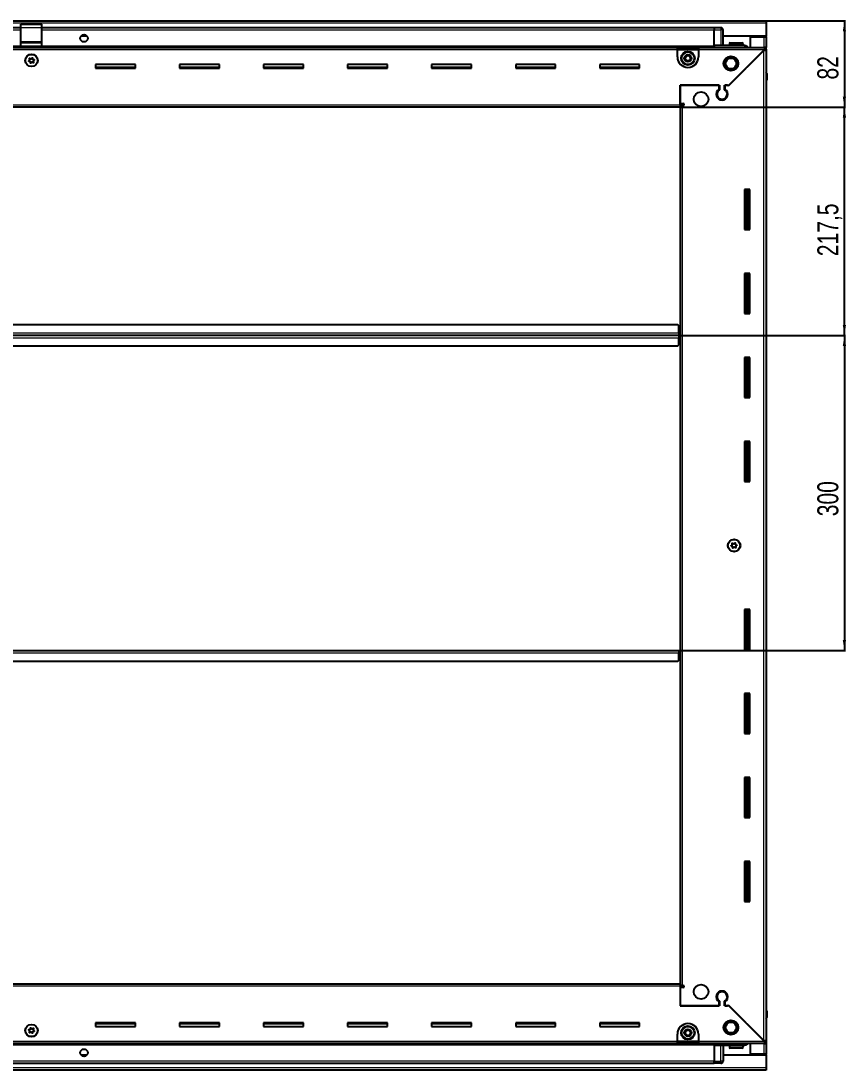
# Model space of a CAD drawing. Header units: millimetres. Extents: x 1219 to 6020, y -1044 to 1906.
# Drawn here: x 5234 to 6020, y 677 to 1676 of the extents above; entities that cross this region are included whole.
import ezdxf

# ---------------------------------------------------------------- set-up
doc = ezdxf.new("R2010")
doc.units = ezdxf.units.MM
doc.layers.add('FORMAT', color=7, linetype='Continuous')
doc.styles.add('SLDTEXTSTYLE0', font='TXT', dxfattribs={"width": 0.75})
doc.dimstyles.new('SLDDIMSTYLE0', dxfattribs={"dimtxt": 20, "dimasz": 10, "dimexe": 0, "dimexo": 0.0625, "dimgap": 5, "dimtad": 2, "dimdec": 1, "dimrnd": 1e-09, "dimzin": 12, "dimdsep": 46, "dimtxsty": 'SLDTEXTSTYLE0', "dimsah": 1, "dimcen": 0.09, "dimadec": 0, "dimazin": 3, "dimtfac": 1, "dimtofl": 0, "dimtmove": 0, "dimatfit": 3, "dimfxl": 0, "dimfrac": 2, "dimtolj": 1, "dimtzin": 12, "dimarcsym": 0})

# ---------------------------------------------------------------- blocks, each defined once
blk = doc.blocks.new('_D_7')
at = {"layer": 'FORMAT'}
for p, q in [((5943.51, 1675.82), (6019, 1675.82)), ((6018, 1675.82), (6018, 1593.82)), ((5861.51, 1593.82), (6019, 1593.82))]:
    blk.add_line(p, q, dxfattribs=at)
for points in [[(6018, 1675.82), (6016.46, 1665.82), (6019.53, 1665.82)], [(6018, 1593.82), (6019.53, 1603.82), (6016.46, 1603.82)]]:
    blk.add_solid(points, dxfattribs=at)
at = {"layer": 'FORMAT', "insert": (5992.21, 1620.05), "char_height": 20, "attachment_point": 1, "rotation": 90, "style": 'SLDTEXTSTYLE0'}
blk.add_mtext('82', dxfattribs=at)
blk = doc.blocks.new('_D_8')
at = {"layer": 'FORMAT'}
for p, q in [((5861.51, 1593.82), (6019, 1593.82)), ((6018, 1376.32), (6018, 1593.82)), ((5860.51, 1376.32), (6019, 1376.32))]:
    blk.add_line(p, q, dxfattribs=at)
for points in [[(6018, 1593.82), (6016.46, 1583.82), (6019.53, 1583.82)], [(6018, 1376.32), (6019.53, 1386.32), (6016.46, 1386.32)]]:
    blk.add_solid(points, dxfattribs=at)
at = {"layer": 'FORMAT', "insert": (5992.21, 1451.82), "char_height": 20, "attachment_point": 1, "rotation": 90, "style": 'SLDTEXTSTYLE0'}
blk.add_mtext('217,5', dxfattribs=at)
blk = doc.blocks.new('_D_9')
at = {"layer": 'FORMAT'}
for p, q in [((5860.51, 1376.32), (6019, 1376.32)), ((6018, 1376.32), (6018, 1076.32)), ((5860.51, 1076.32), (6019, 1076.32))]:
    blk.add_line(p, q, dxfattribs=at)
for points in [[(6018, 1376.32), (6016.46, 1366.32), (6019.53, 1366.32)], [(6018, 1076.32), (6019.53, 1086.32), (6016.46, 1086.32)]]:
    blk.add_solid(points, dxfattribs=at)
at = {"layer": 'FORMAT', "insert": (5992.21, 1204.16), "char_height": 20, "attachment_point": 1, "rotation": 90, "style": 'SLDTEXTSTYLE0'}
blk.add_mtext('300', dxfattribs=at)

msp = doc.modelspace()

# ---------------------------------------------------------------- linework, layer by layer
at = {"color": 7, "linetype": 'Continuous', "lineweight": 25}
for p, q in [((4544.5, 1675.82), (5943.5, 1675.82)), ((5234, 1669.17), (4594, 1669.17)), ((5234, 1672.82), (5254, 1672.82)), ((5234, 1669.56), (5234, 1672.82)), ((5234, 1656.41), (5234, 1669.56)), ((5254, 1669.56), (5254, 1672.82)), ((5254, 1656.41), (5254, 1669.56)), ((5894, 1669.17), (5254, 1669.17)), ((5894, 1669.32), (5894, 1669.32)), ((5900.5, 1669.32), (5894, 1669.32)), ((5900.5, 1669.32), (5894, 1669.32)), ((5894, 1669.32), (5894, 1667.32)), ((5943.5, 1675.82), (5943.5, 1673.72)), ((5943.5, 1673.72), (5943.5, 1661.32)), ((5296.87, 1661.32), (5291.12, 1661.32)), ((5894, 1652.32), (5894, 1667.32)), ((5902.5, 1667.32), (5902.5, 1667.32)), ((5902.5, 1652.32), (5902.5, 1667.32)), ((5943.5, 1661.32), (5902.5, 1661.32)), ((5928.5, 1660.82), (5941.4, 1660.82)), ((5928.5, 1650.57), (5928.5, 1660.82)), ((5941.4, 1660.82), (5943.5, 1660.82)), ((5942, 1660.82), (5942, 1661.32)), ((5943.5, 1660.82), (5943.5, 1661.32)), ((5943.5, 1660.82), (5943.5, 1650.57)), ((4594, 1651.17), (5894, 1651.17)), ((4629, 1650.57), (5859, 1650.57)), ((5234, 1655.32), (5234, 1656.41)), ((5234, 1655.32), (5254, 1655.32)), ((5234, 1651.82), (5234, 1655.32)), ((5234, 1651.82), (5254, 1651.82)), ((5238, 1651.82), (5238, 1651.17)), ((5240.5, 1651.17), (5240.5, 1651.82)), ((5247.5, 1651.17), (5247.5, 1651.82)), ((5250, 1651.17), (5250, 1651.82)), ((5254, 1655.32), (5254, 1656.41)), ((5254, 1651.82), (5254, 1655.32)), ((5859, 1648.47), (5859, 1650.57)), ((5859, 1650.57), (5879, 1650.57)), ((5859, 1649.07), (5879, 1649.07)), ((5859, 1641.57), (5859, 1648.47)), ((5879, 1650.57), (5942.5, 1650.57)), ((5879, 1650.57), (5879, 1648.47)), ((5879, 1648.47), (5879, 1641.57)), ((5894, 1652.32), (5894, 1651.82)), ((5923, 1652.32), (5894, 1652.32)), ((5894, 1652.29), (5894.07, 1650.57)), ((5908, 1614.57), (5941.9, 1648.47)), ((5908.5, 1654.22), (5908.5, 1652.32)), ((5909.3, 1655.02), (5920.7, 1655.02)), ((5921.5, 1652.32), (5921.5, 1654.22)), ((5942, 1648.57), (5943.5, 1648.57)), ((5942.5, 1649.07), (5942.5, 1650.57)), ((5942.5, 1650.57), (5943.5, 1650.57)), ((5942.5, 1649.07), (5943.5, 1649.07)), ((5943.5, 1649.07), (5943.5, 1650.57)), ((5943.5, 1649.07), (5943.5, 1648.57)), ((5943.5, 1648.57), (5943.5, 704.07)), ((5941.4, 1647.97), (5907.3, 1613.87)), ((5343, 1634.32), (5305, 1634.32)), ((5305, 1634.32), (5305, 1630.82)), ((5343, 1631.57), (5305, 1631.57)), ((5305, 1630.82), (5343, 1630.82)), ((5343, 1630.82), (5343, 1634.32)), ((5423, 1634.32), (5385, 1634.32)), ((5385, 1634.32), (5385, 1630.82)), ((5423, 1631.57), (5385, 1631.57)), ((5385, 1630.82), (5423, 1630.82)), ((5423, 1630.82), (5423, 1634.32)), ((5503, 1634.32), (5465, 1634.32)), ((5465, 1634.32), (5465, 1630.82)), ((5503, 1631.57), (5465, 1631.57)), ((5465, 1630.82), (5503, 1630.82)), ((5503, 1630.82), (5503, 1634.32)), ((5583, 1634.32), (5545, 1634.32)), ((5545, 1634.32), (5545, 1630.82)), ((5583, 1631.57), (5545, 1631.57)), ((5545, 1630.82), (5583, 1630.82)), ((5583, 1630.82), (5583, 1634.32)), ((5663, 1634.32), (5625, 1634.32)), ((5625, 1634.32), (5625, 1630.82)), ((5663, 1631.57), (5625, 1631.57)), ((5625, 1630.82), (5663, 1630.82)), ((5663, 1630.82), (5663, 1634.32)), ((5743, 1634.32), (5705, 1634.32)), ((5705, 1634.32), (5705, 1630.82)), ((5743, 1631.57), (5705, 1631.57)), ((5705, 1630.82), (5743, 1630.82)), ((5743, 1630.82), (5743, 1634.32)), ((5823, 1634.32), (5785, 1634.32)), ((5785, 1634.32), (5785, 1630.82)), ((5823, 1631.57), (5785, 1631.57)), ((5785, 1630.82), (5823, 1630.82)), ((5823, 1630.82), (5823, 1634.32)), ((5943.5, 1627.15), (5943.5, 1627.15)), ((5943.5, 1619.32), (5944, 1619.32)), ((5943.85, 733.32), (5943.85, 1619.32)), ((5944, 1625.82), (5944, 1619.32)), ((5944, 1619.32), (5944, 1625.82)), ((5944, 1619.32), (5944, 1619.32)), ((5944, 1619.32), (5944, 1619.32)), ((5861.5, 1614.57), (5899.2, 1614.57)), ((5861.5, 1595.92), (5861.5, 1614.57)), ((5861.5, 1614.57), (5861.5, 1597.32)), ((5898.5, 1614.57), (5861.5, 1614.57)), ((5898.5, 1614.57), (5898.5, 1610.68)), ((5899.2, 1614.57), (5899.2, 1610.29)), ((5903.8, 1614.57), (5908, 1614.57)), ((5903.8, 1610.29), (5903.8, 1614.57)), ((5906.6, 1614.57), (5904.5, 1614.57)), ((5904.5, 1610.68), (5904.5, 1614.57)), ((5907.3, 1613.87), (5906.6, 1614.57)), ((5903.5, 1601.71), (5903.5, 1600.95)), ((5861.5, 1593.82), (4626.5, 1593.82)), ((5861.5, 1597.32), (5864.35, 1597.32)), ((5863.5, 1596.32), (5861.5, 1596.32)), ((5861.5, 1595.92), (5861.5, 1593.82)), ((5861.5, 1595.32), (5863.6, 1595.32)), ((5861.5, 1593.82), (5861.5, 758.82)), ((5863.5, 1595.32), (5863.5, 1596.32)), ((5864.35, 1595.32), (5863.6, 1595.32)), ((5923, 1515.32), (5923, 1477.32)), ((5928, 1515.32), (5923, 1515.32)), ((5924.02, 1515.32), (5924.02, 1477.32)), ((5924.05, 1515.32), (5924.05, 1477.32)), ((5925.85, 1515.32), (5925.85, 1477.32)), ((5928, 1477.32), (5928, 1515.32)), ((5923, 1477.32), (5928, 1477.32)), ((5923, 1435.32), (5923, 1397.32)), ((5928, 1435.32), (5923, 1435.32)), ((5924.02, 1435.32), (5924.02, 1397.32)), ((5924.05, 1435.32), (5924.05, 1397.32)), ((5925.85, 1435.32), (5925.85, 1397.32)), ((5928, 1397.32), (5928, 1435.32)), ((5923, 1397.32), (5928, 1397.32)), ((5859.5, 1386.32), (4628.5, 1386.32)), ((5860.5, 1385.32), (5859.5, 1386.32)), ((5860.5, 1378.42), (5860.5, 1385.32)), ((5860.75, 1379.17), (5860.5, 1379.17)), ((5860.75, 1376.32), (5860.75, 1379.17)), ((5860.5, 1376.32), (4627.5, 1376.32)), ((5860.5, 1378.42), (5860.5, 1376.32)), ((5860.5, 1376.32), (5860.5, 1374.22)), ((5860.5, 1367.32), (5860.5, 1374.22)), ((5860.5, 1373.47), (5860.75, 1373.47)), ((5860.75, 1373.47), (5860.75, 1376.32)), ((5861.5, 1376.32), (5860.75, 1376.32)), ((4628.5, 1366.32), (5859.5, 1366.32)), ((5859.5, 1366.32), (5860.5, 1367.32)), ((5923, 1355.32), (5923, 1317.32)), ((5928, 1355.32), (5923, 1355.32)), ((5924.02, 1355.32), (5924.02, 1317.32)), ((5924.05, 1355.32), (5924.05, 1317.32)), ((5925.85, 1355.32), (5925.85, 1317.32)), ((5928, 1317.32), (5928, 1355.32)), ((5923, 1317.32), (5928, 1317.32)), ((5923, 1275.32), (5923, 1237.32)), ((5928, 1275.32), (5923, 1275.32)), ((5924.02, 1275.32), (5924.02, 1237.32)), ((5924.05, 1275.32), (5924.05, 1237.32)), ((5925.85, 1275.32), (5925.85, 1237.32)), ((5928, 1237.32), (5928, 1275.32)), ((5923, 1237.32), (5928, 1237.32)), ((5923, 1115.32), (5923, 1077.32)), ((5928, 1115.32), (5923, 1115.32)), ((5924.02, 1115.32), (5924.02, 1077.32)), ((5924.05, 1115.32), (5924.05, 1077.32)), ((5925.85, 1115.32), (5925.85, 1077.32)), ((5928, 1077.32), (5928, 1115.32)), ((4627.5, 1076.32), (5860.5, 1076.32)), ((5860.5, 1076.32), (5860.5, 1074.22)), ((5860.5, 1067.32), (5860.5, 1074.22)), ((5860.5, 1073.47), (5860.75, 1073.47)), ((5860.75, 1073.47), (5860.75, 1076.32)), ((5860.75, 1076.32), (5861.5, 1076.32)), ((5923, 1077.32), (5928, 1077.32)), ((4628.5, 1066.32), (5859.5, 1066.32)), ((5859.5, 1066.32), (5860.5, 1067.32)), ((5923, 1035.32), (5923, 997.32)), ((5928, 1035.32), (5923, 1035.32)), ((5924.02, 1035.32), (5924.02, 997.32)), ((5924.05, 1035.32), (5924.05, 997.32)), ((5925.85, 1035.32), (5925.85, 997.32)), ((5928, 997.32), (5928, 1035.32)), ((5923, 997.32), (5928, 997.32)), ((5923, 955.32), (5923, 917.32)), ((5928, 955.32), (5923, 955.32)), ((5924.02, 955.32), (5924.02, 917.32)), ((5924.05, 955.32), (5924.05, 917.32)), ((5925.85, 955.32), (5925.85, 917.32)), ((5928, 917.32), (5928, 955.32)), ((5923, 917.32), (5928, 917.32)), ((5923, 875.32), (5923, 837.32)), ((5928, 875.32), (5923, 875.32)), ((5924.02, 875.32), (5924.02, 837.32)), ((5924.05, 875.32), (5924.05, 837.32)), ((5925.85, 875.32), (5925.85, 837.32)), ((5928, 837.32), (5928, 875.32)), ((5923, 837.32), (5928, 837.32)), ((4626.5, 758.82), (5861.5, 758.82)), ((5861.5, 758.82), (5861.5, 756.72)), ((5863.6, 757.32), (5861.5, 757.32)), ((5861.5, 756.72), (5861.5, 738.07)), ((5861.5, 756.32), (5863.5, 756.32)), ((5861.5, 755.32), (5861.5, 738.07)), ((5864.35, 755.32), (5861.5, 755.32)), ((5863.5, 756.32), (5863.5, 757.32)), ((5863.6, 757.32), (5864.35, 757.32)), ((5903.5, 751.7), (5903.5, 750.94)), ((5898.5, 741.96), (5898.5, 738.07)), ((5899.2, 742.36), (5899.2, 738.07)), ((5903.8, 738.07), (5903.8, 742.36)), ((5904.5, 738.07), (5904.5, 741.96)), ((5899.2, 738.07), (5861.5, 738.07)), ((5861.5, 738.07), (5898.5, 738.07)), ((5908, 738.07), (5903.8, 738.07)), ((5904.5, 738.07), (5906.6, 738.07)), ((5906.6, 738.07), (5907.3, 738.77)), ((5907.3, 738.77), (5941.4, 704.67)), ((5941.9, 704.17), (5908, 738.07)), ((5943.5, 733.32), (5944, 733.32)), ((5944, 733.32), (5944, 733.32)), ((5944, 726.82), (5944, 733.32)), ((5944, 733.32), (5944, 726.82)), ((5343, 721.82), (5305, 721.82)), ((5305, 721.82), (5305, 718.32)), ((5305, 721.07), (5343, 721.07)), ((5343, 718.32), (5343, 721.82)), ((5423, 721.82), (5385, 721.82)), ((5385, 721.82), (5385, 718.32)), ((5385, 721.07), (5423, 721.07)), ((5423, 718.32), (5423, 721.82)), ((5503, 721.82), (5465, 721.82)), ((5465, 721.82), (5465, 718.32)), ((5465, 721.07), (5503, 721.07)), ((5503, 718.32), (5503, 721.82)), ((5583, 721.82), (5545, 721.82)), ((5545, 721.82), (5545, 718.32)), ((5545, 721.07), (5583, 721.07)), ((5583, 718.32), (5583, 721.82)), ((5663, 721.82), (5625, 721.82)), ((5625, 721.82), (5625, 718.32)), ((5625, 721.07), (5663, 721.07)), ((5663, 718.32), (5663, 721.82)), ((5743, 721.82), (5705, 721.82)), ((5705, 721.82), (5705, 718.32)), ((5705, 721.07), (5743, 721.07)), ((5743, 718.32), (5743, 721.82)), ((5823, 721.82), (5785, 721.82)), ((5785, 721.82), (5785, 718.32)), ((5785, 721.07), (5823, 721.07)), ((5823, 718.32), (5823, 721.82)), ((5305, 718.32), (5343, 718.32)), ((5385, 718.32), (5423, 718.32)), ((5465, 718.32), (5503, 718.32)), ((5545, 718.32), (5583, 718.32)), ((5625, 718.32), (5663, 718.32)), ((5705, 718.32), (5743, 718.32)), ((5785, 718.32), (5823, 718.32)), ((5859, 704.17), (5859, 711.07)), ((5879, 711.07), (5879, 704.17)), ((5894, 701.47), (4594, 701.47)), ((5859, 702.07), (4629, 702.07)), ((5859, 702.07), (5859, 704.17)), ((5879, 703.57), (5859, 703.57)), ((5879, 702.07), (5859, 702.07)), ((5879, 704.17), (5879, 702.07)), ((5942.5, 702.07), (5879, 702.07)), ((5894.07, 702.07), (5894, 700.36)), ((5894, 700.32), (5894, 700.82)), ((5923, 700.32), (5894, 700.32)), ((5894, 700.32), (5894, 685.32)), ((5902.5, 700.32), (5902.5, 685.32)), ((5908.5, 700.32), (5908.5, 698.42)), ((5921.5, 698.42), (5921.5, 700.32)), ((5928.5, 691.82), (5928.5, 702.07)), ((5942, 704.07), (5943.5, 704.07)), ((5942.5, 703.57), (5942.5, 702.07)), ((5943.5, 703.57), (5942.5, 703.57)), ((5943.5, 702.07), (5942.5, 702.07)), ((5943.5, 704.07), (5943.5, 703.57)), ((5943.5, 703.57), (5943.5, 702.07)), ((5943.5, 702.07), (5943.5, 691.82)), ((5291.12, 691.32), (5296.87, 691.32)), ((5902.5, 691.32), (5943.5, 691.32)), ((5916.29, 697.62), (5909.3, 697.62)), ((5920.7, 697.62), (5916.29, 697.62)), ((5941.4, 691.82), (5928.5, 691.82)), ((5943.5, 691.82), (5941.4, 691.82)), ((5942, 691.32), (5942, 691.82)), ((5943.5, 691.32), (5943.5, 691.82)), ((5943.5, 691.32), (5943.5, 678.92)), ((4594, 683.47), (5894, 683.47)), ((5894, 683.32), (5894, 685.32)), ((5900.5, 683.32), (5894, 683.32)), ((5894, 683.32), (5894, 683.32)), ((5894, 683.32), (5894, 683.32)), ((5900.5, 683.32), (5894, 683.32)), ((5901.82, 683.82), (5901.82, 683.82)), ((5943.5, 676.82), (4544.5, 676.82)), ((5943.5, 678.92), (5943.5, 676.82))]:
    msp.add_line(p, q, dxfattribs=at)
at = {"color": 8, "linetype": 'Continuous', "lineweight": 18}
for p, q in [((5943.5, 1673.72), (4544.5, 1673.72)), ((5234, 1669.56), (5254, 1669.56)), ((5900.5, 1669.32), (5900.5, 1667.32)), ((5234, 1667.17), (4594, 1667.17)), ((5894, 1667.17), (5254, 1667.17)), ((5894, 1667.32), (5900.5, 1667.32)), ((5902.5, 1667.32), (5900.5, 1667.32)), ((5900.5, 1667.32), (5900.5, 1652.32)), ((5941.4, 1661.32), (5941.4, 1660.82)), ((5941.4, 1660.82), (5941.4, 1650.57)), ((5234, 1651.82), (4594, 1651.82)), ((5894, 1650.59), (4594, 1650.59)), ((5859, 1648.47), (4629, 1648.47)), ((5234, 1656.41), (5254, 1656.41)), ((5240, 1651.17), (5240, 1651.82)), ((5248, 1651.17), (5248, 1651.82)), ((5894, 1651.82), (5254, 1651.82)), ((5859, 1648.47), (5879, 1648.47)), ((5941.9, 1648.47), (5879, 1648.47)), ((5908.5, 1654.22), (5921.5, 1654.22)), ((5941.4, 704.67), (5941.4, 1647.97)), ((5943.5, 1625.82), (5944, 1625.82)), ((4626.5, 1595.92), (5861.5, 1595.92)), ((5863.6, 1595.32), (5863.6, 757.32)), ((5925.26, 1477.32), (5925.26, 1515.32)), ((5926.5, 1477.32), (5926.5, 1515.32)), ((5925.26, 1397.32), (5925.26, 1435.32)), ((5926.5, 1397.32), (5926.5, 1435.32)), ((5860.5, 1378.42), (4627.5, 1378.42)), ((4627.5, 1374.22), (5860.5, 1374.22)), ((5925.26, 1317.32), (5925.26, 1355.32)), ((5926.5, 1317.32), (5926.5, 1355.32)), ((5925.26, 1237.32), (5925.26, 1275.32)), ((5926.5, 1237.32), (5926.5, 1275.32)), ((5925.26, 1077.32), (5925.26, 1115.32)), ((5926.5, 1077.32), (5926.5, 1115.32)), ((4627.5, 1074.22), (5860.5, 1074.22)), ((5925.26, 997.32), (5925.26, 1035.32)), ((5926.5, 997.32), (5926.5, 1035.32)), ((5925.26, 917.32), (5925.26, 955.32)), ((5926.5, 917.32), (5926.5, 955.32)), ((5925.26, 837.32), (5925.26, 875.32)), ((5926.5, 837.32), (5926.5, 875.32)), ((5861.5, 756.72), (4626.5, 756.72)), ((5943.5, 726.82), (5944, 726.82)), ((4594, 702.06), (5894, 702.06)), ((4594, 700.82), (5894, 700.82)), ((4629, 704.17), (5859, 704.17)), ((5879, 704.17), (5859, 704.17)), ((5879, 704.17), (5941.9, 704.17)), ((5900.5, 685.32), (5900.5, 700.32)), ((5941.4, 702.07), (5941.4, 691.82)), ((5916.47, 698.42), (5908.5, 698.42)), ((5921.5, 698.42), (5916.47, 698.42)), ((5941.4, 691.82), (5941.4, 691.32)), ((4594, 685.47), (5894, 685.47)), ((5894, 685.32), (5900.5, 685.32)), ((5902.5, 685.32), (5900.5, 685.32)), ((5900.5, 683.32), (5900.5, 685.32)), ((5943.5, 678.92), (4544.5, 678.92))]:
    msp.add_line(p, q, dxfattribs=at)
at = {"color": 7, "linetype": 'Continuous', "lineweight": 25}
for centre, radius in [((5294, 1659.32), 3.5), ((5244, 1638.32), 6), ((5244, 1638.17), 5.79), ((5244, 1638.17), 1.85), ((5869, 1640.32), 6.5), ((5869, 1640.32), 3.46), ((5910, 1635.32), 7), ((5910, 1635.32), 6.02), ((5910, 1635.32), 5.1), ((5881.5, 1601.32), 7), ((5913, 1176.32), 6), ((5912.85, 1176.32), 5.79), ((5912.85, 1176.32), 1.85), ((5881.5, 751.32), 7), ((5244, 714.32), 6), ((5244, 714.47), 5.79), ((5910, 717.32), 7), ((5910, 717.32), 6.03), ((5910, 717.32), 5.1), ((5244, 714.47), 1.85), ((5869, 712.32), 6.5), ((5869, 712.32), 3.46), ((5294, 693.32), 3.5)]:
    msp.add_circle(centre, radius, dxfattribs=at)
at = {"color": 8, "linetype": 'Continuous', "lineweight": 18}
for centre in [(5869, 1640.32), (5869, 712.32)]:
    msp.add_circle(centre, 5.7, dxfattribs=at)
at = {"color": 7, "linetype": 'Continuous', "lineweight": 25}
for centre, radius, start, end in [((5900.5, 1667.32), 2, 0, 90), ((5902.7, 1652.52), 0.2, 180, 270), ((5909.3, 1654.22), 0.8, 90, 180), ((5920.7, 1654.22), 0.8, 0, 90), ((5869, 1641.57), 10, 180, 270), ((5869, 1640.32), 2.5, 160.11158, 220.11158), ((5869, 1640.32), 2.5, 100.11158, 160.11158), ((5869, 1640.32), 2.5, 220.11158, 280.11158), ((5869, 1640.32), 2.5, 40.11158, 100.11158), ((5869, 1641.57), 10, 270, 0), ((5869, 1640.32), 2.5, 280.11158, 340.11158), ((5869, 1640.32), 2.5, 340.11158, 40.11158), ((5942, 1625.82), 2, 0, 41.40962), ((5901.5, 1606.07), 5.5, 123.05573, 56.94427), ((5901.5, 1606.07), 4.8, 118.63099, 61.36901), ((5864.35, 1596.32), 1, 270, 90), ((5864.35, 756.32), 1, 270, 90), ((5901.5, 746.57), 5.5, 303.05573, 236.94427), ((5901.5, 746.57), 4.8, 298.63099, 241.36901), ((5869, 711.07), 10, 90, 180), ((5869, 711.07), 10, 0, 90), ((5942, 726.82), 2, 318.57492, 360), ((5942, 726.82), 2, 318.59038, 0), ((5869, 712.32), 2.5, 147.04236, 207.04236), ((5869, 712.32), 2.5, 207.04236, 267.04236), ((5869, 712.32), 2.5, 87.04236, 147.04236), ((5869, 712.32), 2.5, 267.04236, 327.04236), ((5869, 712.32), 2.5, 27.04236, 87.04236), ((5869, 712.32), 2.5, 327.04236, 27.04236), ((5902.7, 700.12), 0.2, 90, 180), ((5909.3, 698.42), 0.8, 180, 270), ((5920.7, 698.42), 0.8, 270, 360), ((5900.5, 685.32), 2, 270, 0), ((5900.5, 685.32), 2, 270, 288.58003), ((5900.5, 685.32), 2, 303.07536, 311.40962), ((5900.5, 685.32), 2, 311.40962, 360)]:
    msp.add_arc(centre, radius, start, end, dxfattribs=at)
for points, knots in [([(5894, 1652.32), (5894, 1652.29), (5894, 1652.21), (5894, 1651.59), (5894, 1651.01), (5894, 1650.62), (5894, 1650.59)], [0, 0, 0, 0, 0.324279, 0.648558, 0.972836, 1, 1, 1, 1]), ([(5926.21, 1650.57), (5926.09, 1650.77), (5925.7, 1651.42), (5924.55, 1652.13), (5923.51, 1652.26), (5923, 1652.32)], [0, 0, 0, 0, 0.18225, 0.591125, 1, 1, 1, 1]), ([(5941.4, 1647.97), (5941.65, 1648.02), (5942.14, 1648.11), (5942.78, 1648.24), (5943.25, 1648.37), (5943.47, 1648.48), (5943.49, 1648.55), (5943.5, 1648.57)], [0, 0, 0, 0, 0.230255, 0.448522, 0.666786, 0.88505, 1, 1, 1, 1]), ([(5942.5, 1650.57), (5942.45, 1650.55), (5942.36, 1650.49), (5942.23, 1650.1), (5942.1, 1649.54), (5941.98, 1648.96), (5941.92, 1648.6), (5941.9, 1648.47)], [0, 0, 0, 0, 0.230255, 0.448522, 0.666786, 0.88505, 1, 1, 1, 1]), ([(5242.11, 1640.24), (5242.1, 1640.23), (5242.09, 1640.21), (5242.08, 1640.15), (5242.09, 1640.01), (5242.19, 1639.64), (5242.32, 1639.11), (5242.16, 1638.5), (5241.8, 1638.13), (5241.5, 1637.88), (5241.32, 1637.72), (5241.27, 1637.64), (5241.26, 1637.6), (5241.26, 1637.57), (5241.28, 1637.54), (5241.33, 1637.49), (5241.58, 1637.39), (5242.04, 1637.29), (5242.68, 1636.98), (5242.93, 1636.31), (5242.99, 1635.84), (5243.07, 1635.58), (5243.11, 1635.53), (5243.13, 1635.51), (5243.17, 1635.5), (5243.2, 1635.51), (5243.24, 1635.52), (5243.31, 1635.57), (5243.48, 1635.72), (5243.75, 1635.99), (5244.15, 1636.31), (5244.77, 1636.42), (5245.28, 1636.23), (5245.65, 1636.1), (5245.8, 1636.07), (5245.86, 1636.09), (5245.88, 1636.1), (5245.9, 1636.13), (5245.91, 1636.19), (5245.9, 1636.34), (5245.8, 1636.71), (5245.67, 1637.23), (5245.84, 1637.84), (5246.19, 1638.21), (5246.5, 1638.46), (5246.67, 1638.63), (5246.72, 1638.71), (5246.74, 1638.75), (5246.73, 1638.78), (5246.71, 1638.81), (5246.66, 1638.85), (5246.41, 1638.95), (5245.95, 1639.06), (5245.31, 1639.37), (5245.06, 1640.03), (5245, 1640.51), (5244.92, 1640.76), (5244.88, 1640.82), (5244.86, 1640.84), (5244.83, 1640.85), (5244.79, 1640.84), (5244.75, 1640.82), (5244.68, 1640.78), (5244.51, 1640.63), (5244.24, 1640.36), (5243.84, 1640.04), (5243.22, 1639.93), (5242.71, 1640.11), (5242.34, 1640.25), (5242.19, 1640.27), (5242.14, 1640.26), (5242.12, 1640.25), (5242.11, 1640.24)], [0, 0, 0, 0, 0.002009, 0.00442, 0.009365, 0.025528, 0.067705, 0.095786, 0.124646, 0.150342, 0.160519, 0.163394, 0.165697, 0.167245, 0.168874, 0.17077, 0.178606, 0.211994, 0.249994, 0.287995, 0.321383, 0.329219, 0.331115, 0.332744, 0.334292, 0.336217, 0.338535, 0.341318, 0.349662, 0.375358, 0.404217, 0.432298, 0.474475, 0.490639, 0.496669, 0.49844, 0.5, 0.502009, 0.50442, 0.509365, 0.525528, 0.567705, 0.595786, 0.624646, 0.650342, 0.660519, 0.663394, 0.665697, 0.667245, 0.668874, 0.67077, 0.678606, 0.711994, 0.749994, 0.787995, 0.821383, 0.829219, 0.831115, 0.832744, 0.834292, 0.836217, 0.838535, 0.841318, 0.849662, 0.875358, 0.904217, 0.932298, 0.974475, 0.990639, 0.996669, 0.99844, 1, 1, 1, 1]), ([(5866.15, 1639.82), (5866.2, 1639.93), (5866.4, 1640.5), (5866.74, 1641.43), (5867.02, 1642.21), (5867.14, 1642.53)], [0, 0, 0, 0, 0.133125, 0.637099, 1, 1, 1, 1]), ([(5868.01, 1637.61), (5867.68, 1638), (5867.06, 1638.74), (5866.44, 1639.48), (5866.15, 1639.82)], [0, 0, 0, 0, 0.534686, 1, 1, 1, 1]), ([(5867.14, 1642.53), (5867.64, 1642.62), (5868.59, 1642.79), (5869.54, 1642.96), (5869.98, 1643.04)], [0, 0, 0, 0, 0.534686, 1, 1, 1, 1]), ([(5869.98, 1643.04), (5870.31, 1642.64), (5870.93, 1641.91), (5871.55, 1641.17), (5871.84, 1640.83)], [0, 0, 0, 0, 0.534686, 1, 1, 1, 1]), ([(5871.84, 1640.83), (5871.72, 1640.51), (5871.44, 1639.73), (5871.1, 1638.8), (5870.9, 1638.23), (5870.86, 1638.12)], [0, 0, 0, 0, 0.3629006, 0.8668753, 1, 1, 1, 1]), ([(5870.86, 1638.12), (5870.35, 1638.03), (5869.4, 1637.86), (5868.45, 1637.69), (5868.01, 1637.61)], [0, 0, 0, 0, 0.534686, 1, 1, 1, 1]), ([(5911.21, 1178.6), (5911.2, 1178.59), (5911.18, 1178.57), (5911.17, 1178.51), (5911.16, 1178.37), (5911.22, 1177.98), (5911.29, 1177.45), (5911.06, 1176.86), (5910.66, 1176.53), (5910.33, 1176.32), (5910.14, 1176.18), (5910.08, 1176.11), (5910.06, 1176.07), (5910.06, 1176.03), (5910.07, 1176), (5910.12, 1175.95), (5910.36, 1175.82), (5910.81, 1175.67), (5911.4, 1175.29), (5911.58, 1174.6), (5911.58, 1174.12), (5911.63, 1173.86), (5911.66, 1173.8), (5911.69, 1173.77), (5911.72, 1173.76), (5911.75, 1173.76), (5911.79, 1173.78), (5911.87, 1173.81), (5912.05, 1173.94), (5912.35, 1174.18), (5912.79, 1174.46), (5913.42, 1174.49), (5913.9, 1174.25), (5914.25, 1174.08), (5914.4, 1174.03), (5914.45, 1174.04), (5914.49, 1174.05), (5914.51, 1174.08), (5914.53, 1174.14), (5914.53, 1174.28), (5914.48, 1174.66), (5914.4, 1175.2), (5914.64, 1175.79), (5915.03, 1176.11), (5915.36, 1176.33), (5915.56, 1176.47), (5915.62, 1176.54), (5915.63, 1176.58), (5915.63, 1176.61), (5915.62, 1176.64), (5915.57, 1176.7), (5915.33, 1176.82), (5914.89, 1176.98), (5914.29, 1177.36), (5914.11, 1178.05), (5914.11, 1178.53), (5914.06, 1178.79), (5914.03, 1178.85), (5914.01, 1178.87), (5913.97, 1178.88), (5913.94, 1178.88), (5913.9, 1178.87), (5913.82, 1178.83), (5913.64, 1178.7), (5913.34, 1178.46), (5912.9, 1178.19), (5912.27, 1178.15), (5911.79, 1178.4), (5911.44, 1178.57), (5911.29, 1178.61), (5911.24, 1178.61), (5911.22, 1178.6), (5911.21, 1178.6)], [0, 0, 0, 0, 0.002009, 0.00442, 0.009365, 0.025528, 0.067705, 0.095786, 0.124646, 0.150342, 0.160519, 0.163394, 0.165697, 0.167245, 0.168874, 0.17077, 0.178606, 0.211994, 0.249994, 0.287995, 0.321383, 0.329219, 0.331115, 0.332744, 0.334292, 0.336217, 0.338535, 0.341318, 0.349662, 0.375358, 0.404217, 0.432298, 0.474475, 0.490639, 0.496669, 0.49844, 0.5, 0.502009, 0.50442, 0.509365, 0.525528, 0.567705, 0.595786, 0.624646, 0.650342, 0.660519, 0.663394, 0.665697, 0.667245, 0.668874, 0.67077, 0.678606, 0.711994, 0.749994, 0.787995, 0.821383, 0.829219, 0.831115, 0.832744, 0.834292, 0.836217, 0.838535, 0.841318, 0.849662, 0.875358, 0.904217, 0.932298, 0.974475, 0.990639, 0.996669, 0.99844, 1, 1, 1, 1]), ([(5242.11, 712.4), (5242.12, 712.4), (5242.14, 712.38), (5242.2, 712.38), (5242.34, 712.4), (5242.71, 712.54), (5243.22, 712.72), (5243.84, 712.61), (5244.24, 712.29), (5244.52, 712.01), (5244.7, 711.85), (5244.78, 711.81), (5244.82, 711.8), (5244.86, 711.81), (5244.88, 711.83), (5244.92, 711.88), (5245, 712.14), (5245.06, 712.61), (5245.31, 713.28), (5245.95, 713.59), (5246.41, 713.69), (5246.66, 713.79), (5246.71, 713.84), (5246.73, 713.87), (5246.73, 713.9), (5246.73, 713.93), (5246.7, 713.97), (5246.65, 714.04), (5246.49, 714.19), (5246.19, 714.43), (5245.84, 714.8), (5245.67, 715.41), (5245.81, 715.94), (5245.9, 716.32), (5245.92, 716.47), (5245.9, 716.52), (5245.88, 716.55), (5245.85, 716.56), (5245.79, 716.57), (5245.65, 716.54), (5245.28, 716.41), (5244.77, 716.23), (5244.15, 716.34), (5243.75, 716.66), (5243.47, 716.94), (5243.29, 717.09), (5243.21, 717.14), (5243.17, 717.15), (5243.13, 717.14), (5243.11, 717.12), (5243.07, 717.06), (5242.99, 716.81), (5242.93, 716.33), (5242.68, 715.67), (5242.04, 715.36), (5241.58, 715.25), (5241.33, 715.15), (5241.28, 715.11), (5241.26, 715.08), (5241.26, 715.05), (5241.27, 715.01), (5241.29, 714.98), (5241.34, 714.91), (5241.5, 714.76), (5241.8, 714.52), (5242.16, 714.14), (5242.32, 713.53), (5242.19, 713.01), (5242.09, 712.63), (5242.08, 712.48), (5242.09, 712.43), (5242.1, 712.41), (5242.11, 712.4)], [0, 0, 0, 0, 0.002009, 0.00442, 0.009365, 0.025528, 0.067705, 0.095786, 0.124646, 0.150342, 0.160519, 0.163394, 0.165697, 0.167245, 0.168874, 0.17077, 0.178606, 0.211994, 0.249994, 0.287995, 0.321383, 0.329219, 0.331115, 0.332744, 0.334292, 0.336217, 0.338535, 0.341318, 0.349662, 0.375358, 0.404217, 0.432298, 0.474475, 0.490639, 0.496669, 0.49844, 0.5, 0.502009, 0.50442, 0.509365, 0.525528, 0.567705, 0.595786, 0.624646, 0.650342, 0.660519, 0.663394, 0.665697, 0.667245, 0.668874, 0.67077, 0.678606, 0.711994, 0.749994, 0.787995, 0.821383, 0.829219, 0.831115, 0.832744, 0.834292, 0.836217, 0.838535, 0.841318, 0.849662, 0.875358, 0.904217, 0.932298, 0.974475, 0.990639, 0.996669, 0.99844, 1, 1, 1, 1]), ([(5866.11, 712.47), (5866.39, 712.91), (5866.92, 713.71), (5867.44, 714.52), (5867.68, 714.89)], [0, 0, 0, 0, 0.534686, 1, 1, 1, 1]), ([(5867.43, 709.9), (5867.19, 710.36), (5866.75, 711.22), (5866.32, 712.07), (5866.11, 712.47)], [0, 0, 0, 0, 0.5346859, 1, 1, 1, 1]), ([(5870.31, 709.75), (5869.96, 709.77), (5869.14, 709.81), (5868.15, 709.86), (5867.55, 709.89), (5867.43, 709.9)], [0, 0, 0, 0, 0.362901, 0.866875, 1, 1, 1, 1]), ([(5867.68, 714.89), (5867.81, 714.89), (5868.41, 714.86), (5869.4, 714.81), (5870.22, 714.76), (5870.57, 714.75)], [0, 0, 0, 0, 0.133125, 0.637099, 1, 1, 1, 1]), ([(5871.88, 712.17), (5871.6, 711.74), (5871.07, 710.93), (5870.55, 710.13), (5870.31, 709.75)], [0, 0, 0, 0, 0.534686, 1, 1, 1, 1]), ([(5870.57, 714.75), (5870.8, 714.29), (5871.24, 713.43), (5871.68, 712.57), (5871.88, 712.17)], [0, 0, 0, 0, 0.534686, 1, 1, 1, 1]), ([(5894, 700.32), (5894, 700.36), (5894, 700.44), (5894, 701.06), (5894, 701.62), (5894, 701.99), (5894, 702)], [0, 0, 0, 0, 0.3302672, 0.6605344, 0.9908016, 1, 1, 1, 1]), ([(5926.21, 702.07), (5926.09, 701.87), (5925.7, 701.22), (5924.55, 700.51), (5923.51, 700.39), (5923, 700.32)], [0, 0, 0, 0, 0.18225, 0.591125, 1, 1, 1, 1]), ([(5943.5, 704.07), (5943.47, 704.12), (5943.42, 704.21), (5943.02, 704.34), (5942.47, 704.47), (5941.89, 704.58), (5941.52, 704.65), (5941.4, 704.67)], [0, 0, 0, 0, 0.230255, 0.448522, 0.666786, 0.88505, 1, 1, 1, 1]), ([(5941.9, 704.17), (5941.94, 703.92), (5942.03, 703.43), (5942.16, 702.79), (5942.3, 702.32), (5942.41, 702.1), (5942.47, 702.08), (5942.5, 702.07)], [0, 0, 0, 0, 0.230255, 0.448522, 0.666786, 0.88505, 1, 1, 1, 1])]:
    msp.add_open_spline(points, degree=3, knots=knots, dxfattribs=at)
at = {"color": 8, "linetype": 'Continuous', "lineweight": 18}
for points, knots in [([(5923, 1652.32), (5923, 1652.28), (5923, 1652.2), (5923, 1651.77), (5923, 1651.31), (5923, 1650.9), (5923, 1650.63), (5923, 1650.57)], [0, 0, 0, 0, 0.359753, 0.553414, 0.751185, 0.948956, 1, 1, 1, 1]), ([(5923, 700.32), (5923, 700.37), (5923, 700.44), (5923, 700.88), (5923, 701.33), (5923, 701.75), (5923, 702.02), (5923, 702.07)], [0, 0, 0, 0, 0.3597529, 0.5534142, 0.7511852, 0.9489563, 1, 1, 1, 1])]:
    msp.add_open_spline(points, degree=3, knots=knots, dxfattribs=at)
at = {"color": 7, "linetype": 'Continuous', "lineweight": 25}
for points in [[(5941.4, 1647.97), (5941.47, 1648.02), (5941.63, 1648.12), (5941.83, 1648.27), (5941.97, 1648.42), (5941.99, 1648.52), (5942, 1648.57)], [(5942.5, 1649.07), (5942.45, 1649.06), (5942.35, 1649.05), (5942.2, 1648.91), (5942.05, 1648.71), (5941.95, 1648.55), (5941.9, 1648.47)], [(5942, 704.07), (5941.99, 704.12), (5941.97, 704.22), (5941.83, 704.37), (5941.63, 704.52), (5941.47, 704.62), (5941.4, 704.67)], [(5941.9, 704.17), (5941.95, 704.09), (5942.05, 703.94), (5942.2, 703.74), (5942.35, 703.6), (5942.45, 703.58), (5942.5, 703.57)]]:
    msp.add_open_spline(points, degree=3, dxfattribs=at)

# ---------------------------------------------------------------- dimensions: what is measured, and where the dimension line sits
at = {"layer": 'FORMAT'}
for base, p1, p2, picture, middle in [((6018, 1593.82), (5943.5, 1675.82), (5861.5, 1593.82), '_D_7', (6018, 1634.82)), ((6018, 1593.82), (5860.5, 1376.32), (5861.5, 1593.82), '_D_8', (6018, 1485.07)), ((6018, 1076.32), (5860.5, 1376.32), (5860.5, 1076.32), '_D_9', (6018, 1226.32))]:
    dim = msp.add_linear_dim(base=base, p1=p1, p2=p2, angle=90, dimstyle='SLDDIMSTYLE0', dxfattribs=at)
    dim.commit()
    dim.dimension.update_dxf_attribs({"geometry": picture, "text_midpoint": middle, "dimtype": 160})

doc.saveas('drawing.dxf')
